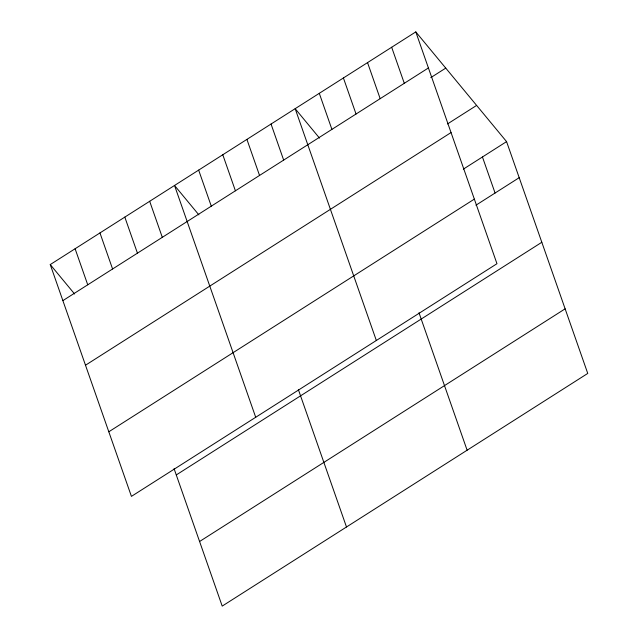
<?xml version="1.0" encoding="UTF-8"?>
<svg xmlns="http://www.w3.org/2000/svg" width="638" height="638" viewBox="0 0 638 638"><rect width="100%" height="100%" fill="white"/><g stroke="black" fill="none" stroke-linecap="round" stroke-linejoin="round"><path stroke-width="0.96" d="M415.793 31.9L496.97 263.709L131.428 496.38L50.25 264.571L415.793 31.9L506.572 141.62L587.75 373.429L222.207 606.1L174.078 468.667M62.875 300.626L428.417 67.955M430.778 77.637L445.755 68.106M447.501 123.947L476.618 105.414M85.492 365.223L451.042 132.552M463.316 169.158L506.572 141.62M108.803 431.782L474.353 199.112M475.94 205.205L519.204 177.675M176.271 474.943L541.822 242.273M199.582 541.502L565.132 308.832M319.502 138.103L295.163 108.683L376.34 340.493M198.873 214.878L174.533 185.467L255.71 417.276M50.25 264.571L74.59 293.99M482.448 156.98L495.072 193.027M391.668 47.26L404.293 83.307M367.544 62.612L380.168 98.667M343.419 77.972L356.044 114.019M418.991 312.772L467.12 450.213M319.287 93.323L331.912 129.378M271.038 124.035L283.663 160.09M246.914 139.395L259.538 175.45M222.782 154.747L235.414 190.802M298.361 389.555L346.49 526.988M198.657 170.107L211.282 206.162M149.675 201.281L162.299 237.336M124.817 217.103L137.441 253.158M99.959 232.926L112.583 268.981M75.101 248.748L87.733 284.803"/></g></svg>
